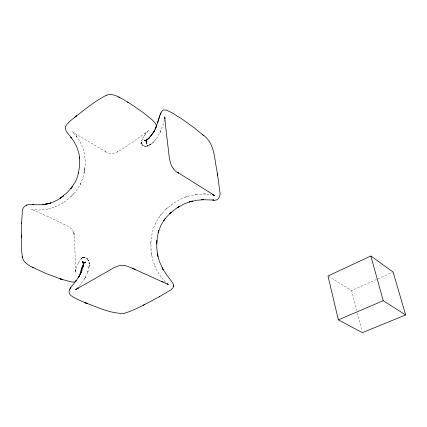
<?xml version="1.0" encoding="UTF-8"?>
<svg xmlns="http://www.w3.org/2000/svg" width="427" height="427" viewBox="0 0 427 427"><rect width="100%" height="100%" fill="white"/><g stroke="black" fill="none" stroke-linecap="round" stroke-linejoin="round"><path stroke-width="0.32" stroke-dasharray="2.13 1.6" d="M75.499 269.533L75.499 270.601L74.72 240.743L74.229 234.498L73.481 231.482L74.335 235.266M146.541 142.533L146.344 144.161L146.349 141.663M150.811 244.175L150.864 242.515L151.094 251.332L150.95 249.64M89.243 264.462L89.179 266.069L89.174 262.925L88.843 268.3L89.04 267.185M75.499 269.901L75.387 272.965L75.44 271.962M146.44 143.339L146.477 142.517M150.859 242.792L151.633 235.613L153.336 228.621L156.01 222.12L159.805 216.078L158.929 217.3M84.108 172.914C86.916 159.879 84.279 145.49 75.606 135.135L76.764 136.629L72.366 131.767L75.157 133.651M84.85 168.185C83.879 177.52 80.239 186.647 73.812 193.57L74.826 192.385M75.44 272.084L76.748 266.752L78.456 262.632L78.162 263.213L81.381 258.5L80.372 259.611L82.534 257.636L81.824 258.121L82.304 257.78L81.194 258.719L83.297 257.374L82.523 257.609L83.873 257.182L82.523 257.609M89.115 266.619L87.482 272.949L88.079 271.262L87.887 271.791M84.738 169.108L84.295 171.926M141.214 142.287L141.075 143.387L142.324 138.946L142.063 139.538L144.662 135.065M146.418 143.349L147.24 140.883M164.438 119.955L162.852 125.917L160.104 132.658L160.947 130.865L156.613 138.428L156.922 137.99L152.909 142.607M141.3 141.769L141.721 140.323M87.663 272.421L84.541 278.954L85.512 277.23L85.213 277.763M80.708 183.364L80.121 184.539L81.253 182.153M84.845 278.42L78.792 286.811M144.257 135.669L149.034 130.246L144.849 133.539L146.237 132.525C138.903 137.777 131.425 142.842 123.91 147.833C118.476 151.644 111.757 156.399 105.469 151.622L106.371 152.097L74.229 133.048M84.188 263.395L84.706 262.685L83.879 262.765L84.594 262.696M159.751 216.153L165.612 209.545M84.236 263.347L85.48 261.986L84.167 262.749L85.683 262.013L84.204 262.749L85.619 261.981L84.925 262.509M161.587 213.842L160.68 214.946M73.967 193.394L69.195 198.165L62.993 202.905M153.378 142.191L154.547 140.963M71.079 196.42L72.195 195.315L72.003 195.502M165.468 209.694L172.097 204.175L179.409 199.713L187.426 196.425L196.228 194.429L194.349 194.733M166.653 208.579L167.71 207.639M153.293 142.244L149.76 144.966L152.418 143.066M151.105 144.064L149.301 145.201L151.542 143.734M63.308 202.692L55.563 206.833L55.98 206.657L47.536 209.262L48.059 209.155L38.729 210.063L31.235 209.171L48 216.596L69.009 226.721L72.691 229.956L74.229 234.498M150.678 144.369L147.614 145.895M118.306 151.393L117.414 151.905M82.987 257.406L81.722 258.079L82.987 257.406L82.251 257.812L84.242 257.337L82.71 257.438L85.09 257.502L86.873 258.319L87.284 258.725L86.398 258.041L87.946 259.445L87.044 258.452M82.464 257.689L83.217 257.321L81.92 257.935L83.655 257.209L82.326 257.7L83.094 257.428M328.544 276.344L351.661 290.536L377.511 279.012M378.114 278.74L392.546 272.309M82.326 257.7L82.886 257.497M148.153 145.687L147.24 146.007L148.697 145.516M186.097 196.863L185.74 196.986L187.426 196.425M146.888 146.087L148.35 145.671L146.888 146.087L147.79 145.82M141.913 144.705L144.203 146.061L143.691 145.863L145.783 146.231L145.223 146.189L148.02 145.81L145.97 146.205L147.454 145.927M84.055 262.754L84.861 262.562M146.557 146.146L147.134 146.013M83.692 257.321L82.331 257.577L83.692 257.321L85.635 257.625M83.105 257.428L84.925 257.465M82.523 257.502L83.884 257.316M195.785 194.504L203.866 193.943L210.778 194.493L210.148 194.37M83.478 257.374L84.066 257.321M203.866 193.943L206.011 193.986M144.433 146.13L145.783 146.231M142.474 145.159L142.906 145.511L141.177 143.589L141.428 144.134L141.086 142.874L141.278 144.075L141.113 143.285M165.607 282.391L160.765 276.653M87.567 259.029L88.859 261.468L88.565 260.582L88.757 261.137L88.432 260.289L89.2 263.491L89.099 262.472L89.158 263.043M161.112 277.107L157.531 271.535L154.809 265.941L154.98 266.352L152.957 260.7L151.393 253.681L151.686 255.378M145.917 141.059L146.504 143.242L146.301 141.636M145.65 140.526L146.36 141.903L146.034 141.257M146.376 142.015L146.077 141.337L146.594 143.077L146.183 141.529M141.14 143.477L141.097 142.655L141.342 143.99L140.99 142.896L141.204 143.659M146.039 141.198L146.392 142.196M351.661 290.536L356.668 310.328M357.314 312.879L362 331.395M146.392 142.33L146.221 141.577L146.53 143.2L146.402 142.421M151.457 254.033L151.067 250.991M141.129 142.426L141.118 143.862L141.129 142.426M141.129 143.024L141.091 143.627L141.129 143.024M85.576 261.975L84.946 262.477L85.619 261.981M84.984 262.434L84.263 262.808L84.984 262.434M84.984 262.445L84.231 262.76L84.968 262.466M146.562 143.141L146.221 141.577L146.562 143.141"/><path stroke-width="0.64" d="M21.371 235.063L21.361 237.385C21.414 229.411 21.558 221.426 22.268 213.479C21.441 206.161 27.333 203.343 33.664 204.779L32.452 204.704M21.361 236.542L21.633 250.932L22.46 257.406M156.714 243.086L156.869 240.609L156.736 247.98L157.622 255.149L157.873 256.323L157.264 253.19L159.367 261.441L163.087 269.533L162.447 268.375M21.644 223.561L21.676 222.729M156.677 243.982L157.392 236.627L158.812 230.559L158.187 232.784L158.465 231.76M164.667 118.546L164.79 116.95L164.865 118.989L164.806 118.044C165.772 128.703 167.144 139.314 168.393 149.941C169.311 158.449 169.871 168.809 178.694 173.1L177.728 172.449L214.904 195.689L212.545 194.856M156.309 127L156.266 125.234L155.54 123.536L152.524 120.163L143.525 112.84L131.009 104.167L122.405 98.936L115.103 95.29L110.118 94.33L106.462 95.173M78.483 173.1L79.668 164.902L79.465 156.922L79.609 158.476M78.541 172.812L77.164 177.627L75.275 182.035L70.572 188.969L72.686 186.263L67.167 192.609L60.228 198.261L63.447 195.902L62.886 196.34M81.013 270.585L81.578 268.69L79.321 276.36M162.084 267.708L165.676 273.52L172.668 282.829L173.592 285.055L173.666 286.32L172.839 288.108L171.072 289.768L159.239 296.824M158.236 120.638L157.574 122.869L160.168 114.569L161.806 111.34L163.354 110.006L166.252 109.985L172.94 113.315L183.605 120.142L194.333 127.913L203.546 135.508M158.508 231.599L161.171 224.778L165.19 218.619M158.657 119.229L159.741 115.744M157.814 122.063L155.62 128.116L156.421 126.13M81.311 269.586L83.196 264.97M81.53 271.625L83.286 265.562L82.95 267.366L83.318 263.422M160.168 114.569L160.926 112.787M81.813 270.915L80.313 274.187L81.199 272.389L80.852 273.093M82.315 266.795L81.973 267.601L82.694 265.92M155.908 127.39L153.656 132.002L154.601 130.251L154.248 130.908M155.508 129.301L155.775 128.708M78.082 277.913L79.241 276.098L75.611 281.329L76.15 280.619C73.732 284.745 65.779 290.397 70.594 295.34C75.408 298.788 81.045 300.875 86.435 303.239L84.962 302.62M80.666 273.483L78.798 276.792M154.008 131.345L151.153 135.738L151.585 135.162L148.046 139.005L149.381 137.782L148.842 138.268M70.893 287.526L69.857 289.207M148.649 138.497L154.088 131.489M152.263 133.843L151.67 134.596M164.438 219.595L163.749 220.529L166.904 216.617L171.371 212.214L169.69 213.74M77.783 287.889L75.584 289.821L78.28 288.022L77.33 288.62M170.619 212.881L175.497 208.958L179.612 206.273L177.813 207.378L178.566 206.908M148.58 138.503L146.408 140.125L147.886 139.138L147.262 139.549M76.534 115.829L75.387 116.742C85.421 109.093 95.264 100.879 106.547 95.141M74.704 117.286L75.616 116.555C72.179 119.651 67.834 122.138 65.609 126.328C64.274 130.972 69.11 134.462 71.346 137.932L70.802 137.238C75.558 142.954 78.76 150.005 79.513 157.435M75.387 116.742L76.3 116.011M62.561 196.591C56.871 200.968 50.055 203.957 42.897 204.73L50.829 202.958L42.486 204.768L33.354 204.763M147.032 139.698L144.363 140.761L146.077 140.312L144.62 140.59L145.719 140.707L144.459 140.44L145.447 140.691L144.876 140.467M77.522 288.497L113.182 268.167L117.964 266.026L121.631 265.284L125.33 265.647L130.192 267.281L168.291 284.505M178.865 206.727L184.299 203.882L190.506 201.603L192.492 201.069L189.305 201.966L196.772 200.247L203.62 199.697L201.341 199.767M159.533 296.658C147.886 302.652 136.501 309.671 123.899 313.423C110.417 313.674 97.756 307.259 85.283 302.764M143.173 305.257L144.534 304.568M75.857 281.58L73.69 282.108L71.555 281.964L61.173 279.173L46.084 273.558L32.148 267.105M370.866 256.008L327.979 275.997L338.36 319.86L362.326 332.67L405.65 314.95L393.144 272.042L370.866 256.008L383.227 300.699L405.65 314.95M338.36 319.86L383.227 300.699M26.154 205.168L26.768 204.939M214.076 200.055L212.79 200.028C219.211 201.688 221.127 194.952 219.51 190.042C218.816 183.258 217.829 176.5 216.751 169.77C214.205 157.451 214.413 142.367 202.617 134.686M213.42 200.039L202.761 199.719M83.014 262.568L83.628 262.706L82.726 261.874L83.532 263.107L82.731 261.564L83.334 263.448M61.173 279.173L62.582 279.616M212.843 194.904L213.97 195.267M60.34 278.9L62.299 279.536M60.058 278.799L61.461 279.263M86.11 303.106L87.588 303.709M132.562 268.279L135.156 269.41M161.689 281.281L163.306 282.028M145.084 140.52L145.634 140.777L145.169 140.408M83.068 262.44L83.612 262.717M33.578 267.857C28.678 265.471 22.855 262.333 22.209 256.275M118.968 97.1L119.859 97.586L118.706 96.956M127.999 102.272L128.682 102.704L127.673 102.064M167.432 283.998L168.131 284.473L167.176 283.774M82.694 261.767L83.137 262.472M83.164 262.669L83.404 264.97L83.286 263.197L83.334 264.196M83.046 261.874L83.334 263.603M217.658 175.593L217.3 173.25L217.354 173.592M83.286 263.197L83.334 263.977M173.666 286.32L173.592 285.055"/></g></svg>
